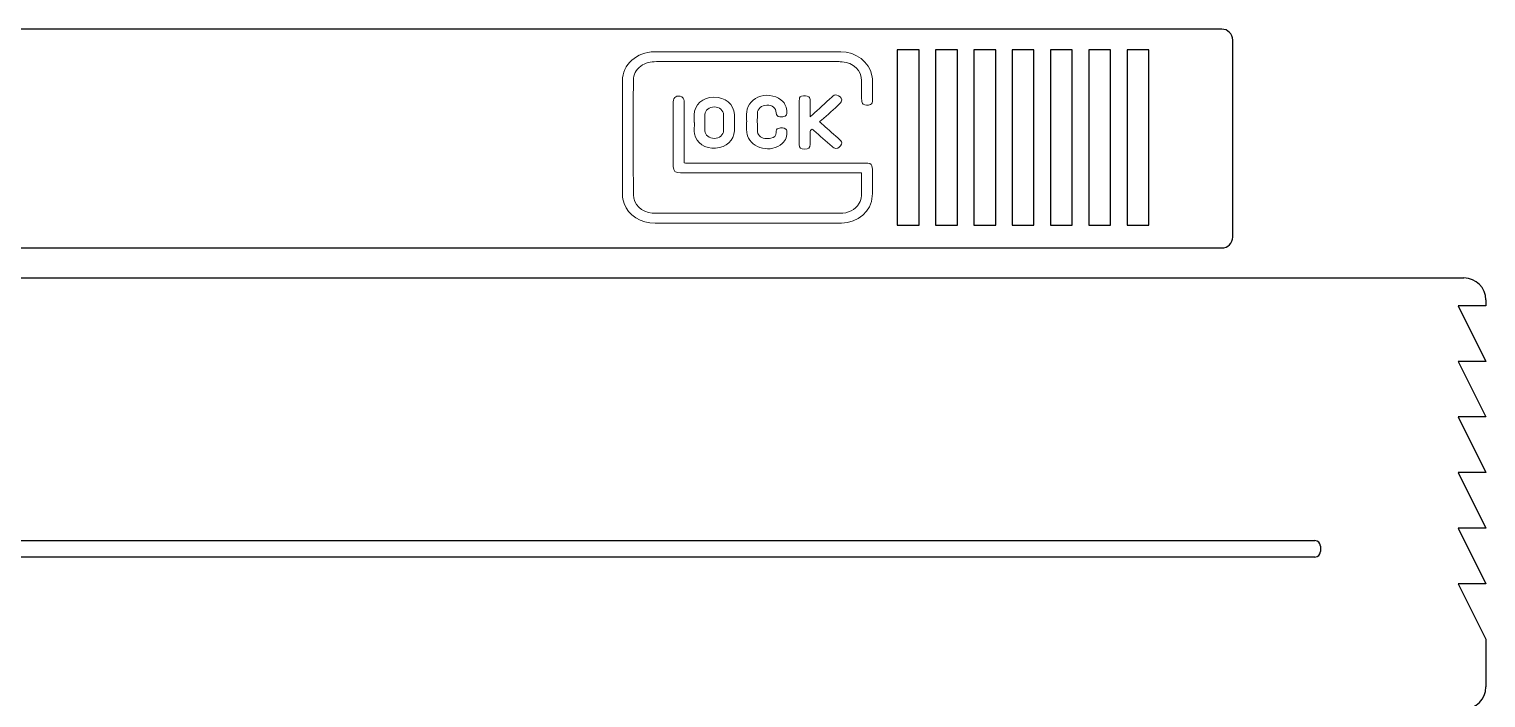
# Model space of a CAD drawing. Header units: millimetres. Extents: x -301 to 112, y -144 to 143.
# Drawn here: x -231.2 to -98.1, y -62.7 to -1.6 of the extents above; entities that cross this region are included whole.
import ezdxf

# ---------------------------------------------------------------- set-up
doc = ezdxf.new("R2010")
doc.units = ezdxf.units.MM
doc.header["$MEASUREMENT"] = 0
doc.layers.add('#Layer_1', color=7, linetype='Continuous')
doc.layers.add('Default', color=7, linetype='Continuous')

msp = doc.modelspace()

# ---------------------------------------------------------------- linework, layer by layer
at = {"layer": '#Layer_1', "lineweight": 25}
for points in [[(-299.3055, -24.3578), (-299.3055, -24.3578), (-100.1055, -24.3578), (-100.1055, -24.3578)], [(-98.1059, -26.3577), (-98.1059, -26.3577), (-98.1059, -26.8975), (-98.1059, -26.8975)], [(-98.1059, -26.8975), (-98.1059, -26.8975), (-100.6457, -26.8975), (-100.6457, -26.8975)], [(-100.6457, -26.8975), (-100.6457, -26.8975), (-98.1059, -31.9777), (-98.1059, -31.9777)], [(-98.1059, -31.9777), (-98.1059, -31.9777), (-100.6457, -31.9777), (-100.6457, -31.9777)], [(-100.6457, -31.9777), (-100.6457, -31.9777), (-98.1059, -37.0578), (-98.1059, -37.0578)], [(-98.1059, -37.0578), (-98.1059, -37.0578), (-100.6457, -37.0578), (-100.6457, -37.0578)], [(-100.6457, -37.0578), (-100.6457, -37.0578), (-98.1059, -42.1376), (-98.1059, -42.1376)], [(-98.1059, -42.1376), (-98.1059, -42.1376), (-100.6457, -42.1376), (-100.6457, -42.1376)], [(-100.6457, -42.1376), (-100.6457, -42.1376), (-98.1059, -47.2177), (-98.1059, -47.2177)], [(-98.1059, -47.2177), (-98.1059, -47.2177), (-100.6457, -47.2177), (-100.6457, -47.2177)], [(-100.6457, -47.2177), (-100.6457, -47.2177), (-98.1059, -52.2975), (-98.1059, -52.2975)], [(-98.1059, -52.2975), (-98.1059, -52.2975), (-100.6457, -52.2975), (-100.6457, -52.2975)], [(-100.6457, -52.2975), (-100.6457, -52.2975), (-98.1059, -57.3777), (-98.1059, -57.3777)], [(-98.1059, -57.3777), (-98.1059, -57.3777), (-98.1059, -61.7278), (-98.1059, -61.7278)]]:
    msp.add_open_spline(points, degree=3, dxfattribs=at)
at = {"layer": 'Default', "lineweight": 25}
for points in [[(-122.2392, -1.6161), (-122.2392, -1.6161), (-300.239, -1.6161), (-300.239, -1.6161)], [(-121.2391, -2.6162), (-121.2391, -2.0637), (-121.6869, -1.6161), (-122.2392, -1.6161)], [(-121.2391, -20.6161), (-121.2391, -20.6161), (-121.2391, -2.6162), (-121.2391, -2.6162)], [(-151.8973, -3.5201), (-151.8973, -3.5201), (-151.8973, -19.5199), (-151.8973, -19.5199)], [(-149.8975, -3.5201), (-149.8975, -3.5201), (-151.8973, -3.5201), (-151.8973, -3.5201)], [(-149.8975, -19.5199), (-149.8975, -19.5199), (-149.8975, -3.5201), (-149.8975, -3.5201)], [(-148.3974, -3.5201), (-148.3974, -3.5201), (-148.3974, -19.5199), (-148.3974, -19.5199)], [(-146.3976, -3.5201), (-146.3976, -3.5201), (-148.3974, -3.5201), (-148.3974, -3.5201)], [(-146.3976, -19.5199), (-146.3976, -19.5199), (-146.3976, -3.5201), (-146.3976, -3.5201)], [(-144.8976, -3.5201), (-144.8976, -3.5201), (-144.8976, -19.5199), (-144.8976, -19.5199)], [(-142.8974, -3.5201), (-142.8974, -3.5201), (-144.8976, -3.5201), (-144.8976, -3.5201)], [(-142.8974, -19.5199), (-142.8974, -19.5199), (-142.8974, -3.5201), (-142.8974, -3.5201)], [(-141.3973, -3.5201), (-141.3973, -3.5201), (-141.3973, -19.5199), (-141.3973, -19.5199)], [(-139.3975, -3.5201), (-139.3975, -3.5201), (-141.3973, -3.5201), (-141.3973, -3.5201)], [(-139.3975, -19.5199), (-139.3975, -19.5199), (-139.3975, -3.5201), (-139.3975, -3.5201)], [(-137.8975, -3.5201), (-137.8975, -3.5201), (-137.8975, -19.5199), (-137.8975, -19.5199)], [(-135.8976, -3.5201), (-135.8976, -3.5201), (-137.8975, -3.5201), (-137.8975, -3.5201)], [(-135.8976, -19.5199), (-135.8976, -19.5199), (-135.8976, -3.5201), (-135.8976, -3.5201)], [(-134.3976, -3.5201), (-134.3976, -3.5201), (-134.3976, -19.5199), (-134.3976, -19.5199)], [(-132.3974, -3.5201), (-132.3974, -3.5201), (-134.3976, -3.5201), (-134.3976, -3.5201)], [(-132.3974, -19.5199), (-132.3974, -19.5199), (-132.3974, -3.5201), (-132.3974, -3.5201)], [(-130.8974, -3.5201), (-130.8974, -3.5201), (-130.8974, -19.5199), (-130.8974, -19.5199)], [(-128.8975, -3.5201), (-128.8975, -3.5201), (-130.8974, -3.5201), (-130.8974, -3.5201)], [(-128.8975, -19.5199), (-128.8975, -19.5199), (-128.8975, -3.5201), (-128.8975, -3.5201)], [(-151.8973, -19.5199), (-151.8973, -19.5199), (-149.8975, -19.5199), (-149.8975, -19.5199)], [(-148.3974, -19.5199), (-148.3974, -19.5199), (-146.3976, -19.5199), (-146.3976, -19.5199)], [(-144.8976, -19.5199), (-144.8976, -19.5199), (-142.8974, -19.5199), (-142.8974, -19.5199)], [(-141.3973, -19.5199), (-141.3973, -19.5199), (-139.3975, -19.5199), (-139.3975, -19.5199)], [(-137.8975, -19.5199), (-137.8975, -19.5199), (-135.8976, -19.5199), (-135.8976, -19.5199)], [(-134.3976, -19.5199), (-134.3976, -19.5199), (-132.3974, -19.5199), (-132.3974, -19.5199)], [(-130.8974, -19.5199), (-130.8974, -19.5199), (-128.8975, -19.5199), (-128.8975, -19.5199)], [(-122.2392, -21.6158), (-121.6869, -21.6158), (-121.2391, -21.1683), (-121.2391, -20.6161)], [(-300.239, -21.6158), (-300.239, -21.6158), (-122.2392, -21.6158), (-122.2392, -21.6158)], [(-98.1059, -26.3577), (-98.1059, -25.2532), (-99.001, -24.3578), (-100.1055, -24.3578)], [(-295.7256, -48.3577), (-295.7256, -48.3577), (-113.7253, -48.3577), (-113.7253, -48.3577)], [(-113.2258, -48.8576), (-113.2258, -48.5816), (-113.4497, -48.3577), (-113.7253, -48.3577)], [(-113.2258, -48.8576), (-113.2258, -48.8576), (-113.2258, -49.3578), (-113.2258, -49.3578)], [(-113.7253, -49.8577), (-113.7253, -49.8577), (-295.7256, -49.8577), (-295.7256, -49.8577)], [(-113.7253, -49.8577), (-113.4497, -49.8577), (-113.2258, -49.6338), (-113.2258, -49.3578)], [(-100.1055, -63.7277), (-99.001, -63.7277), (-98.1059, -62.8323), (-98.1059, -61.7278)]]:
    msp.add_open_spline(points, degree=3, dxfattribs=at)
at = {"layer": 'Default', "lineweight": 18}
for points, knots in [([(-155.1626, -14.7629), (-155.1553, -14.8077), (-155.1495, -14.8297), (-155.1495, -14.8511), (-155.1495, -14.8511), (-155.1491, -15.5139), (-155.1309, -16.1774), (-155.1595, -16.8396), (-155.1595, -16.8396), (-155.1695, -17.0738), (-155.2508, -17.326), (-155.3744, -17.5324), (-155.3744, -17.5324), (-155.7544, -18.1659), (-156.3739, -18.4491), (-157.1566, -18.4491), (-157.1566, -18.4491), (-162.7707, -18.4491), (-168.3848, -18.4491), (-173.9986, -18.4491), (-173.9986, -18.4491), (-174.0917, -18.4491), (-174.1847, -18.4464), (-174.2773, -18.4388), (-174.2773, -18.4388), (-175.2458, -18.3602), (-176.0064, -17.6264), (-176.0071, -16.7555), (-176.0071, -16.7555), (-176.0095, -13.265), (-176.0085, -9.7751), (-176.0078, -6.2845), (-176.0078, -6.2845), (-176.0078, -5.7574), (-175.7687, -5.3312), (-175.327, -4.9995), (-175.327, -4.9995), (-174.915, -4.6904), (-174.4337, -4.5854), (-173.906, -4.5861), (-173.906, -4.5861), (-168.36, -4.5895), (-162.8145, -4.5881), (-157.2686, -4.5888), (-157.2686, -4.5888), (-157.1569, -4.5888), (-157.045, -4.5898), (-156.934, -4.5968), (-156.934, -4.5968), (-155.9167, -4.6591), (-155.1491, -5.4081), (-155.1481, -6.3382), (-155.1481, -6.3382), (-155.1478, -6.9446), (-155.1539, -7.5509), (-155.1426, -8.1566), (-155.1426, -8.1566), (-155.1405, -8.2654), (-155.1009, -8.4146), (-155.0179, -8.4728), (-155.0179, -8.4728), (-154.8181, -8.612), (-154.5714, -8.5934), (-154.3444, -8.5114), (-154.3444, -8.5114), (-154.1508, -8.4418), (-154.1601, -8.2723), (-154.1594, -8.1193), (-154.1594, -8.1193), (-154.157, -7.564), (-154.1549, -7.0087), (-154.1601, -6.4533), (-154.1601, -6.4533), (-154.1621, -6.2555), (-154.1628, -6.0544), (-154.2007, -5.8608), (-154.2007, -5.8608), (-154.445, -4.6122), (-155.6594, -3.6897), (-157.0594, -3.6869), (-157.0594, -3.6869), (-158.8523, -3.6834), (-160.6448, -3.6862), (-162.4379, -3.6862), (-162.4379, -3.6862), (-166.3209, -3.6862), (-170.2045, -3.6845), (-174.0878, -3.6869), (-174.0878, -3.6869), (-175.7081, -3.6876), (-176.9979, -4.8675), (-176.9983, -6.3406), (-176.9983, -6.3406), (-176.9983, -9.8026), (-177.001, -13.2643), (-176.9921, -16.7259), (-176.9921, -16.7259), (-176.9914, -16.9994), (-176.9445, -17.283), (-176.8539, -17.5431), (-176.8539, -17.5431), (-176.4746, -18.6314), (-175.3291, -19.3545), (-174.021, -19.3545), (-174.021, -19.3545), (-168.3945, -19.3552), (-162.7679, -19.3552), (-157.1414, -19.3549), (-157.1414, -19.3549), (-157.0856, -19.3549), (-157.0298, -19.3545), (-156.974, -19.3531), (-156.974, -19.3531), (-155.4737, -19.3101), (-154.2517, -18.2521), (-154.1707, -16.8854), (-154.1707, -16.8854), (-154.1315, -16.2188), (-154.1652, -15.5491), (-154.1666, -14.8804), (-154.1666, -14.8804), (-154.1666, -14.6764), (-154.1635, -14.4721), (-154.1728, -14.2685), (-154.1728, -14.2685), (-154.1835, -14.028), (-154.3237, -13.893), (-154.5835, -13.8637), (-154.5835, -13.8637), (-154.663, -13.8547), (-154.7443, -13.8568), (-154.8249, -13.8568), (-154.8249, -13.8568), (-160.2527, -13.8565), (-165.6808, -13.8565), (-171.1089, -13.8561), (-171.1089, -13.8561), (-171.1922, -13.8561), (-171.276, -13.8496), (-171.3711, -13.8458), (-171.3711, -13.8458), (-171.3711, -13.759), (-171.3711, -13.6914), (-171.3711, -13.6243), (-171.3711, -13.6243), (-171.3711, -11.8511), (-171.3711, -10.0775), (-171.3714, -8.304), (-171.3714, -8.304), (-171.3714, -8.2192), (-171.3514, -8.1256), (-171.3835, -8.0515), (-171.3835, -8.0515), (-171.4234, -7.9599), (-171.4889, -7.8458), (-171.5774, -7.8086), (-171.5774, -7.8086), (-172.0208, -7.6212), (-172.3557, -7.8217), (-172.3557, -8.2578), (-172.3557, -8.2578), (-172.3557, -10.2295), (-172.3557, -12.2011), (-172.3557, -14.1731), (-172.3557, -14.1731), (-172.3557, -14.601), (-172.1755, -14.7629), (-171.7014, -14.7629), (-171.7014, -14.7629), (-166.274, -14.7629), (-160.8456, -14.7629), (-155.4179, -14.7629), (-155.4179, -14.7629), (-155.3379, -14.7629), (-155.2577, -14.7629), (-155.1626, -14.7629)], [0, 0, 0, 0, 0.02222222, 0.02222222, 0.02222222, 0.02222222, 0.04444444, 0.04444444, 0.04444444, 0.04444444, 0.06666667, 0.06666667, 0.06666667, 0.06666667, 0.08888889, 0.08888889, 0.08888889, 0.08888889, 0.11111111, 0.11111111, 0.11111111, 0.11111111, 0.13333333, 0.13333333, 0.13333333, 0.13333333, 0.15555556, 0.15555556, 0.15555556, 0.15555556, 0.17777778, 0.17777778, 0.17777778, 0.17777778, 0.2, 0.2, 0.2, 0.2, 0.22222222, 0.22222222, 0.22222222, 0.22222222, 0.24444444, 0.24444444, 0.24444444, 0.24444444, 0.26666667, 0.26666667, 0.26666667, 0.26666667, 0.28888889, 0.28888889, 0.28888889, 0.28888889, 0.31111111, 0.31111111, 0.31111111, 0.31111111, 0.33333333, 0.33333333, 0.33333333, 0.33333333, 0.35555556, 0.35555556, 0.35555556, 0.35555556, 0.37777778, 0.37777778, 0.37777778, 0.37777778, 0.4, 0.4, 0.4, 0.4, 0.42222222, 0.42222222, 0.42222222, 0.42222222, 0.44444444, 0.44444444, 0.44444444, 0.44444444, 0.46666667, 0.46666667, 0.46666667, 0.46666667, 0.48888889, 0.48888889, 0.48888889, 0.48888889, 0.51111111, 0.51111111, 0.51111111, 0.51111111, 0.53333333, 0.53333333, 0.53333333, 0.53333333, 0.55555556, 0.55555556, 0.55555556, 0.55555556, 0.57777778, 0.57777778, 0.57777778, 0.57777778, 0.6, 0.6, 0.6, 0.6, 0.62222222, 0.62222222, 0.62222222, 0.62222222, 0.64444444, 0.64444444, 0.64444444, 0.64444444, 0.66666667, 0.66666667, 0.66666667, 0.66666667, 0.68888889, 0.68888889, 0.68888889, 0.68888889, 0.71111111, 0.71111111, 0.71111111, 0.71111111, 0.73333333, 0.73333333, 0.73333333, 0.73333333, 0.75555556, 0.75555556, 0.75555556, 0.75555556, 0.77777778, 0.77777778, 0.77777778, 0.77777778, 0.8, 0.8, 0.8, 0.8, 0.82222222, 0.82222222, 0.82222222, 0.82222222, 0.84444444, 0.84444444, 0.84444444, 0.84444444, 0.86666667, 0.86666667, 0.86666667, 0.86666667, 0.88888889, 0.88888889, 0.88888889, 0.88888889, 0.91111111, 0.91111111, 0.91111111, 0.91111111, 0.93333333, 0.93333333, 0.93333333, 0.93333333, 0.95555556, 0.95555556, 0.95555556, 0.95555556, 1, 1, 1, 1]), ([(-155.1626, -14.7629), (-155.2577, -14.7629), (-155.3379, -14.7629), (-155.4179, -14.7629), (-155.4179, -14.7629), (-160.8456, -14.7629), (-166.274, -14.7629), (-171.7014, -14.7629), (-171.7014, -14.7629), (-172.1755, -14.7629), (-172.3557, -14.601), (-172.3557, -14.1731), (-172.3557, -14.1731), (-172.3557, -12.2011), (-172.3557, -10.2295), (-172.3557, -8.2578), (-172.3557, -8.2578), (-172.3557, -7.8217), (-172.0208, -7.6212), (-171.5774, -7.8086), (-171.5774, -7.8086), (-171.4889, -7.8458), (-171.4234, -7.9599), (-171.3835, -8.0515), (-171.3835, -8.0515), (-171.3514, -8.1256), (-171.3714, -8.2192), (-171.3714, -8.304), (-171.3714, -8.304), (-171.3711, -10.0775), (-171.3711, -11.8511), (-171.3711, -13.6243), (-171.3711, -13.6243), (-171.3711, -13.6914), (-171.3711, -13.759), (-171.3711, -13.8458), (-171.3711, -13.8458), (-171.276, -13.8496), (-171.1922, -13.8561), (-171.1089, -13.8561), (-171.1089, -13.8561), (-165.6808, -13.8565), (-160.2527, -13.8565), (-154.8249, -13.8568), (-154.8249, -13.8568), (-154.7443, -13.8568), (-154.663, -13.8547), (-154.5835, -13.8637), (-154.5835, -13.8637), (-154.3237, -13.893), (-154.1835, -14.028), (-154.1728, -14.2685), (-154.1728, -14.2685), (-154.1635, -14.4721), (-154.1666, -14.6764), (-154.1666, -14.8804), (-154.1666, -14.8804), (-154.1652, -15.5491), (-154.1315, -16.2188), (-154.1707, -16.8854), (-154.1707, -16.8854), (-154.2517, -18.2521), (-155.4737, -19.3101), (-156.974, -19.3531), (-156.974, -19.3531), (-157.0298, -19.3545), (-157.0856, -19.3549), (-157.1414, -19.3549), (-157.1414, -19.3549), (-162.7679, -19.3552), (-168.3945, -19.3552), (-174.021, -19.3545), (-174.021, -19.3545), (-175.3291, -19.3545), (-176.4746, -18.6314), (-176.8539, -17.5431), (-176.8539, -17.5431), (-176.9445, -17.283), (-176.9914, -16.9994), (-176.9921, -16.7259), (-176.9921, -16.7259), (-177.001, -13.2643), (-176.9983, -9.8026), (-176.9983, -6.3406), (-176.9983, -6.3406), (-176.9979, -4.8675), (-175.7081, -3.6876), (-174.0878, -3.6869), (-174.0878, -3.6869), (-170.2045, -3.6845), (-166.3209, -3.6862), (-162.4379, -3.6862), (-162.4379, -3.6862), (-160.6448, -3.6862), (-158.8523, -3.6834), (-157.0594, -3.6869), (-157.0594, -3.6869), (-155.6594, -3.6897), (-154.445, -4.6122), (-154.2007, -5.8608), (-154.2007, -5.8608), (-154.1628, -6.0544), (-154.1621, -6.2555), (-154.1601, -6.4533), (-154.1601, -6.4533), (-154.1549, -7.0087), (-154.157, -7.564), (-154.1594, -8.1193), (-154.1594, -8.1193), (-154.1601, -8.2723), (-154.1508, -8.4418), (-154.3444, -8.5114), (-154.3444, -8.5114), (-154.5714, -8.5934), (-154.8181, -8.612), (-155.0179, -8.4728), (-155.0179, -8.4728), (-155.1009, -8.4146), (-155.1405, -8.2654), (-155.1426, -8.1566), (-155.1426, -8.1566), (-155.1539, -7.5509), (-155.1478, -6.9446), (-155.1481, -6.3382), (-155.1481, -6.3382), (-155.1491, -5.4081), (-155.9167, -4.6591), (-156.934, -4.5968), (-156.934, -4.5968), (-157.045, -4.5898), (-157.1569, -4.5888), (-157.2686, -4.5888), (-157.2686, -4.5888), (-162.8145, -4.5881), (-168.36, -4.5895), (-173.906, -4.5861), (-173.906, -4.5861), (-174.4337, -4.5854), (-174.915, -4.6904), (-175.327, -4.9995), (-175.327, -4.9995), (-175.7687, -5.3312), (-176.0078, -5.7574), (-176.0078, -6.2845), (-176.0078, -6.2845), (-176.0085, -9.7751), (-176.0095, -13.265), (-176.0071, -16.7555), (-176.0071, -16.7555), (-176.0064, -17.6264), (-175.2458, -18.3602), (-174.2773, -18.4388), (-174.2773, -18.4388), (-174.1847, -18.4464), (-174.0917, -18.4491), (-173.9986, -18.4491), (-173.9986, -18.4491), (-168.3848, -18.4491), (-162.7707, -18.4491), (-157.1566, -18.4491), (-157.1566, -18.4491), (-156.3739, -18.4491), (-155.7544, -18.1659), (-155.3744, -17.5324), (-155.3744, -17.5324), (-155.2508, -17.326), (-155.1695, -17.0738), (-155.1595, -16.8396), (-155.1595, -16.8396), (-155.1309, -16.1774), (-155.1491, -15.5139), (-155.1495, -14.8511), (-155.1495, -14.8511), (-155.1495, -14.8297), (-155.1553, -14.8077), (-155.1626, -14.7629)], [0, 0, 0, 0, 0.02222222, 0.02222222, 0.02222222, 0.02222222, 0.04444444, 0.04444444, 0.04444444, 0.04444444, 0.06666667, 0.06666667, 0.06666667, 0.06666667, 0.08888889, 0.08888889, 0.08888889, 0.08888889, 0.11111111, 0.11111111, 0.11111111, 0.11111111, 0.13333333, 0.13333333, 0.13333333, 0.13333333, 0.15555556, 0.15555556, 0.15555556, 0.15555556, 0.17777778, 0.17777778, 0.17777778, 0.17777778, 0.2, 0.2, 0.2, 0.2, 0.22222222, 0.22222222, 0.22222222, 0.22222222, 0.24444444, 0.24444444, 0.24444444, 0.24444444, 0.26666667, 0.26666667, 0.26666667, 0.26666667, 0.28888889, 0.28888889, 0.28888889, 0.28888889, 0.31111111, 0.31111111, 0.31111111, 0.31111111, 0.33333333, 0.33333333, 0.33333333, 0.33333333, 0.35555556, 0.35555556, 0.35555556, 0.35555556, 0.37777778, 0.37777778, 0.37777778, 0.37777778, 0.4, 0.4, 0.4, 0.4, 0.42222222, 0.42222222, 0.42222222, 0.42222222, 0.44444444, 0.44444444, 0.44444444, 0.44444444, 0.46666667, 0.46666667, 0.46666667, 0.46666667, 0.48888889, 0.48888889, 0.48888889, 0.48888889, 0.51111111, 0.51111111, 0.51111111, 0.51111111, 0.53333333, 0.53333333, 0.53333333, 0.53333333, 0.55555556, 0.55555556, 0.55555556, 0.55555556, 0.57777778, 0.57777778, 0.57777778, 0.57777778, 0.6, 0.6, 0.6, 0.6, 0.62222222, 0.62222222, 0.62222222, 0.62222222, 0.64444444, 0.64444444, 0.64444444, 0.64444444, 0.66666667, 0.66666667, 0.66666667, 0.66666667, 0.68888889, 0.68888889, 0.68888889, 0.68888889, 0.71111111, 0.71111111, 0.71111111, 0.71111111, 0.73333333, 0.73333333, 0.73333333, 0.73333333, 0.75555556, 0.75555556, 0.75555556, 0.75555556, 0.77777778, 0.77777778, 0.77777778, 0.77777778, 0.8, 0.8, 0.8, 0.8, 0.82222222, 0.82222222, 0.82222222, 0.82222222, 0.84444444, 0.84444444, 0.84444444, 0.84444444, 0.86666667, 0.86666667, 0.86666667, 0.86666667, 0.88888889, 0.88888889, 0.88888889, 0.88888889, 0.91111111, 0.91111111, 0.91111111, 0.91111111, 0.93333333, 0.93333333, 0.93333333, 0.93333333, 0.95555556, 0.95555556, 0.95555556, 0.95555556, 1, 1, 1, 1]), ([(-170.4564, -10.1609), (-170.4461, -10.1609), (-170.4357, -10.1609), (-170.4254, -10.1609), (-170.4254, -10.1609), (-170.4254, -10.5058), (-170.4781, -10.8589), (-170.4147, -11.1938), (-170.4147, -11.1938), (-170.2611, -12.0068), (-169.3981, -12.5742), (-168.4975, -12.5025), (-168.4975, -12.5025), (-167.507, -12.4237), (-166.8025, -11.7815), (-166.7749, -10.9126), (-166.7749, -10.9126), (-166.7591, -10.4148), (-166.7595, -9.916), (-166.7743, -9.4182), (-166.7743, -9.4182), (-166.8022, -8.4983), (-167.6087, -7.8162), (-168.6415, -7.8231), (-168.6415, -7.8231), (-169.6564, -7.8303), (-170.4392, -8.53), (-170.456, -9.4478), (-170.456, -9.4478), (-170.4602, -9.6855), (-170.4564, -9.9232), (-170.4564, -10.1609)], [0, 0, 0, 0, 0.11111111, 0.11111111, 0.11111111, 0.11111111, 0.22222222, 0.22222222, 0.22222222, 0.22222222, 0.33333333, 0.33333333, 0.33333333, 0.33333333, 0.44444444, 0.44444444, 0.44444444, 0.44444444, 0.55555556, 0.55555556, 0.55555556, 0.55555556, 0.66666667, 0.66666667, 0.66666667, 0.66666667, 0.77777778, 0.77777778, 0.77777778, 0.77777778, 1, 1, 1, 1]), ([(-170.4564, -10.1609), (-170.4564, -9.9232), (-170.4602, -9.6855), (-170.456, -9.4478), (-170.456, -9.4478), (-170.4392, -8.53), (-169.6564, -7.8303), (-168.6415, -7.8231), (-168.6415, -7.8231), (-167.6087, -7.8162), (-166.8022, -8.4983), (-166.7743, -9.4182), (-166.7743, -9.4182), (-166.7595, -9.916), (-166.7591, -10.4148), (-166.7749, -10.9126), (-166.7749, -10.9126), (-166.8025, -11.7815), (-167.507, -12.4237), (-168.4975, -12.5025), (-168.4975, -12.5025), (-169.3981, -12.5742), (-170.2611, -12.0068), (-170.4147, -11.1938), (-170.4147, -11.1938), (-170.4781, -10.8589), (-170.4254, -10.5058), (-170.4254, -10.1609), (-170.4254, -10.1609), (-170.4357, -10.1609), (-170.4461, -10.1609), (-170.4564, -10.1609)], [0, 0, 0, 0, 0.11111111, 0.11111111, 0.11111111, 0.11111111, 0.22222222, 0.22222222, 0.22222222, 0.22222222, 0.33333333, 0.33333333, 0.33333333, 0.33333333, 0.44444444, 0.44444444, 0.44444444, 0.44444444, 0.55555556, 0.55555556, 0.55555556, 0.55555556, 0.66666667, 0.66666667, 0.66666667, 0.66666667, 0.77777778, 0.77777778, 0.77777778, 0.77777778, 1, 1, 1, 1]), ([(-165.6512, -10.0893), (-165.6549, -10.0893), (-165.6591, -10.0893), (-165.6629, -10.0893), (-165.6629, -10.0893), (-165.6629, -10.3387), (-165.6732, -10.5881), (-165.6594, -10.8368), (-165.6594, -10.8368), (-165.6498, -11.0105), (-165.6312, -11.1896), (-165.5757, -11.355), (-165.5757, -11.355), (-165.1733, -12.5522), (-163.3936, -12.9577), (-162.4107, -12.0802), (-162.4107, -12.0802), (-162.05, -11.7584), (-161.9408, -11.3584), (-161.9949, -10.9133), (-161.9949, -10.9133), (-162.0014, -10.861), (-162.028, -10.7969), (-162.0693, -10.7631), (-162.0693, -10.7631), (-162.2698, -10.6026), (-162.5072, -10.6295), (-162.7383, -10.6839), (-162.7383, -10.6839), (-162.9395, -10.7314), (-162.964, -10.8858), (-162.9671, -11.0477), (-162.9671, -11.0477), (-162.9733, -11.3667), (-163.0973, -11.5228), (-163.438, -11.5858), (-163.438, -11.5858), (-163.622, -11.6203), (-163.8225, -11.6316), (-164.0068, -11.6044), (-164.0068, -11.6044), (-164.3903, -11.5476), (-164.6662, -11.2403), (-164.6714, -10.8858), (-164.6714, -10.8858), (-164.6789, -10.3587), (-164.681, -9.8315), (-164.6707, -9.3052), (-164.6707, -9.3052), (-164.6621, -8.8883), (-164.2834, -8.572), (-163.8156, -8.5693), (-163.8156, -8.5693), (-163.2586, -8.5658), (-162.9912, -8.787), (-162.965, -9.2742), (-162.965, -9.2742), (-162.9533, -9.4953), (-162.8606, -9.5966), (-162.6188, -9.6197), (-162.6188, -9.6197), (-162.4979, -9.6311), (-162.3714, -9.6214), (-162.2502, -9.6042), (-162.2502, -9.6042), (-162.0903, -9.5808), (-162.0028, -9.4857), (-161.989, -9.3361), (-161.989, -9.3361), (-161.9505, -8.93), (-162.0476, -8.5589), (-162.3377, -8.2413), (-162.3377, -8.2413), (-162.7869, -7.7483), (-163.6406, -7.5364), (-164.3606, -7.7359), (-164.3606, -7.7359), (-165.0679, -7.9319), (-165.5912, -8.5031), (-165.647, -9.1725), (-165.647, -9.1725), (-165.6725, -9.4767), (-165.6512, -9.7837), (-165.6512, -10.0893)], [0, 0, 0, 0, 0.04545455, 0.04545455, 0.04545455, 0.04545455, 0.09090909, 0.09090909, 0.09090909, 0.09090909, 0.13636364, 0.13636364, 0.13636364, 0.13636364, 0.18181818, 0.18181818, 0.18181818, 0.18181818, 0.22727273, 0.22727273, 0.22727273, 0.22727273, 0.27272727, 0.27272727, 0.27272727, 0.27272727, 0.31818182, 0.31818182, 0.31818182, 0.31818182, 0.36363636, 0.36363636, 0.36363636, 0.36363636, 0.40909091, 0.40909091, 0.40909091, 0.40909091, 0.45454545, 0.45454545, 0.45454545, 0.45454545, 0.5, 0.5, 0.5, 0.5, 0.54545455, 0.54545455, 0.54545455, 0.54545455, 0.59090909, 0.59090909, 0.59090909, 0.59090909, 0.63636364, 0.63636364, 0.63636364, 0.63636364, 0.68181818, 0.68181818, 0.68181818, 0.68181818, 0.72727273, 0.72727273, 0.72727273, 0.72727273, 0.77272727, 0.77272727, 0.77272727, 0.77272727, 0.81818182, 0.81818182, 0.81818182, 0.81818182, 0.86363636, 0.86363636, 0.86363636, 0.86363636, 0.90909091, 0.90909091, 0.90909091, 0.90909091, 1, 1, 1, 1]), ([(-165.6512, -10.0893), (-165.6512, -9.7837), (-165.6725, -9.4767), (-165.647, -9.1725), (-165.647, -9.1725), (-165.5912, -8.5031), (-165.0679, -7.9319), (-164.3606, -7.7359), (-164.3606, -7.7359), (-163.6406, -7.5364), (-162.7869, -7.7483), (-162.3377, -8.2413), (-162.3377, -8.2413), (-162.0476, -8.5589), (-161.9505, -8.93), (-161.989, -9.3361), (-161.989, -9.3361), (-162.0028, -9.4857), (-162.0903, -9.5808), (-162.2502, -9.6042), (-162.2502, -9.6042), (-162.3714, -9.6214), (-162.4979, -9.6311), (-162.6188, -9.6197), (-162.6188, -9.6197), (-162.8606, -9.5966), (-162.9533, -9.4953), (-162.965, -9.2742), (-162.965, -9.2742), (-162.9912, -8.787), (-163.2586, -8.5658), (-163.8156, -8.5693), (-163.8156, -8.5693), (-164.2834, -8.572), (-164.6621, -8.8883), (-164.6707, -9.3052), (-164.6707, -9.3052), (-164.681, -9.8315), (-164.6789, -10.3587), (-164.6714, -10.8858), (-164.6714, -10.8858), (-164.6662, -11.2403), (-164.3903, -11.5476), (-164.0068, -11.6044), (-164.0068, -11.6044), (-163.8225, -11.6316), (-163.622, -11.6203), (-163.438, -11.5858), (-163.438, -11.5858), (-163.0973, -11.5228), (-162.9733, -11.3667), (-162.9671, -11.0477), (-162.9671, -11.0477), (-162.964, -10.8858), (-162.9395, -10.7314), (-162.7383, -10.6839), (-162.7383, -10.6839), (-162.5072, -10.6295), (-162.2698, -10.6026), (-162.0693, -10.7631), (-162.0693, -10.7631), (-162.028, -10.7969), (-162.0014, -10.861), (-161.9949, -10.9133), (-161.9949, -10.9133), (-161.9408, -11.3584), (-162.05, -11.7584), (-162.4107, -12.0802), (-162.4107, -12.0802), (-163.3936, -12.9577), (-165.1733, -12.5522), (-165.5757, -11.355), (-165.5757, -11.355), (-165.6312, -11.1896), (-165.6498, -11.0105), (-165.6594, -10.8368), (-165.6594, -10.8368), (-165.6732, -10.5881), (-165.6629, -10.3387), (-165.6629, -10.0893), (-165.6629, -10.0893), (-165.6591, -10.0893), (-165.6549, -10.0893), (-165.6512, -10.0893)], [0, 0, 0, 0, 0.04545455, 0.04545455, 0.04545455, 0.04545455, 0.09090909, 0.09090909, 0.09090909, 0.09090909, 0.13636364, 0.13636364, 0.13636364, 0.13636364, 0.18181818, 0.18181818, 0.18181818, 0.18181818, 0.22727273, 0.22727273, 0.22727273, 0.22727273, 0.27272727, 0.27272727, 0.27272727, 0.27272727, 0.31818182, 0.31818182, 0.31818182, 0.31818182, 0.36363636, 0.36363636, 0.36363636, 0.36363636, 0.40909091, 0.40909091, 0.40909091, 0.40909091, 0.45454545, 0.45454545, 0.45454545, 0.45454545, 0.5, 0.5, 0.5, 0.5, 0.54545455, 0.54545455, 0.54545455, 0.54545455, 0.59090909, 0.59090909, 0.59090909, 0.59090909, 0.63636364, 0.63636364, 0.63636364, 0.63636364, 0.68181818, 0.68181818, 0.68181818, 0.68181818, 0.72727273, 0.72727273, 0.72727273, 0.72727273, 0.77272727, 0.77272727, 0.77272727, 0.77272727, 0.81818182, 0.81818182, 0.81818182, 0.81818182, 0.86363636, 0.86363636, 0.86363636, 0.86363636, 0.90909091, 0.90909091, 0.90909091, 0.90909091, 1, 1, 1, 1]), ([(-159.6612, -10.7507), (-159.6085, -10.7962), (-159.563, -10.8341), (-159.5189, -10.8734), (-159.5189, -10.8734), (-158.9629, -11.3667), (-158.4103, -11.8635), (-157.8484, -12.3513), (-157.8484, -12.3513), (-157.7557, -12.4319), (-157.6203, -12.5222), (-157.5056, -12.5208), (-157.5056, -12.5208), (-157.2431, -12.5177), (-157.0939, -12.3293), (-156.9864, -12.1343), (-156.9864, -12.1343), (-156.8955, -11.9696), (-157.0078, -11.8445), (-157.1345, -11.7326), (-157.1345, -11.7326), (-157.6468, -11.2789), (-158.157, -10.8241), (-158.6686, -10.3697), (-158.6686, -10.3697), (-158.7651, -10.2842), (-158.8637, -10.1995), (-159.0032, -10.0779), (-159.0032, -10.0779), (-158.9226, -10.0266), (-158.8543, -9.9945), (-158.8023, -9.9473), (-158.8023, -9.9473), (-158.2418, -9.4416), (-157.6796, -8.9379), (-157.1301, -8.4225), (-157.1301, -8.4225), (-157.0412, -8.3388), (-156.9519, -8.1931), (-156.9685, -8.0897), (-156.9685, -8.0897), (-157.0036, -7.8717), (-157.1914, -7.7273), (-157.4122, -7.646), (-157.4122, -7.646), (-157.612, -7.5723), (-157.7357, -7.7094), (-157.8587, -7.821), (-157.8587, -7.821), (-158.4668, -8.3712), (-159.0727, -8.9228), (-159.6801, -9.474), (-159.6801, -9.474), (-159.7249, -9.515), (-159.7714, -9.5546), (-159.8503, -9.6235), (-159.8503, -9.6235), (-159.8503, -9.516), (-159.8503, -9.4547), (-159.8503, -9.3934), (-159.8503, -9.3934), (-159.8503, -8.9744), (-159.8431, -8.5548), (-159.8551, -8.1359), (-159.8551, -8.1359), (-159.8589, -8.0243), (-159.8848, -7.8754), (-159.965, -7.8114), (-159.965, -7.8114), (-160.158, -7.6577), (-160.4057, -7.6811), (-160.6354, -7.7517), (-160.6354, -7.7517), (-160.8315, -7.812), (-160.8415, -7.974), (-160.8415, -8.1318), (-160.8415, -8.1318), (-160.8415, -9.4746), (-160.8422, -10.8169), (-160.8408, -12.1597), (-160.8408, -12.1597), (-160.8401, -12.4774), (-160.7099, -12.5846), (-160.3426, -12.5835), (-160.3426, -12.5835), (-159.9785, -12.5825), (-159.8534, -12.4753), (-159.851, -12.1529), (-159.851, -12.1529), (-159.8483, -11.796), (-159.8434, -11.4387), (-159.8538, -11.0821), (-159.8538, -11.0821), (-159.8582, -10.9361), (-159.8124, -10.8307), (-159.6612, -10.7507)], [0, 0, 0, 0, 0.04, 0.04, 0.04, 0.04, 0.08, 0.08, 0.08, 0.08, 0.12, 0.12, 0.12, 0.12, 0.16, 0.16, 0.16, 0.16, 0.2, 0.2, 0.2, 0.2, 0.24, 0.24, 0.24, 0.24, 0.28, 0.28, 0.28, 0.28, 0.32, 0.32, 0.32, 0.32, 0.36, 0.36, 0.36, 0.36, 0.4, 0.4, 0.4, 0.4, 0.44, 0.44, 0.44, 0.44, 0.48, 0.48, 0.48, 0.48, 0.52, 0.52, 0.52, 0.52, 0.56, 0.56, 0.56, 0.56, 0.6, 0.6, 0.6, 0.6, 0.64, 0.64, 0.64, 0.64, 0.68, 0.68, 0.68, 0.68, 0.72, 0.72, 0.72, 0.72, 0.76, 0.76, 0.76, 0.76, 0.8, 0.8, 0.8, 0.8, 0.84, 0.84, 0.84, 0.84, 0.88, 0.88, 0.88, 0.88, 0.92, 0.92, 0.92, 0.92, 1, 1, 1, 1]), ([(-159.6612, -10.7507), (-159.8124, -10.8307), (-159.8582, -10.9361), (-159.8538, -11.0821), (-159.8538, -11.0821), (-159.8434, -11.4387), (-159.8483, -11.796), (-159.851, -12.1529), (-159.851, -12.1529), (-159.8534, -12.4753), (-159.9785, -12.5825), (-160.3426, -12.5835), (-160.3426, -12.5835), (-160.7099, -12.5846), (-160.8401, -12.4774), (-160.8408, -12.1597), (-160.8408, -12.1597), (-160.8422, -10.8169), (-160.8415, -9.4746), (-160.8415, -8.1318), (-160.8415, -8.1318), (-160.8415, -7.974), (-160.8315, -7.812), (-160.6354, -7.7517), (-160.6354, -7.7517), (-160.4057, -7.6811), (-160.158, -7.6577), (-159.965, -7.8114), (-159.965, -7.8114), (-159.8848, -7.8754), (-159.8589, -8.0243), (-159.8551, -8.1359), (-159.8551, -8.1359), (-159.8431, -8.5548), (-159.8503, -8.9744), (-159.8503, -9.3934), (-159.8503, -9.3934), (-159.8503, -9.4547), (-159.8503, -9.516), (-159.8503, -9.6235), (-159.8503, -9.6235), (-159.7714, -9.5546), (-159.7249, -9.515), (-159.6801, -9.474), (-159.6801, -9.474), (-159.0727, -8.9228), (-158.4668, -8.3712), (-157.8587, -7.821), (-157.8587, -7.821), (-157.7357, -7.7094), (-157.612, -7.5723), (-157.4122, -7.646), (-157.4122, -7.646), (-157.1914, -7.7273), (-157.0036, -7.8717), (-156.9685, -8.0897), (-156.9685, -8.0897), (-156.9519, -8.1931), (-157.0412, -8.3388), (-157.1301, -8.4225), (-157.1301, -8.4225), (-157.6796, -8.9379), (-158.2418, -9.4416), (-158.8023, -9.9473), (-158.8023, -9.9473), (-158.8543, -9.9945), (-158.9226, -10.0266), (-159.0032, -10.0779), (-159.0032, -10.0779), (-158.8637, -10.1995), (-158.7651, -10.2842), (-158.6686, -10.3697), (-158.6686, -10.3697), (-158.157, -10.8241), (-157.6468, -11.2789), (-157.1345, -11.7326), (-157.1345, -11.7326), (-157.0078, -11.8445), (-156.8955, -11.9696), (-156.9864, -12.1343), (-156.9864, -12.1343), (-157.0939, -12.3293), (-157.2431, -12.5177), (-157.5056, -12.5208), (-157.5056, -12.5208), (-157.6203, -12.5222), (-157.7557, -12.4319), (-157.8484, -12.3513), (-157.8484, -12.3513), (-158.4103, -11.8635), (-158.9629, -11.3667), (-159.5189, -10.8734), (-159.5189, -10.8734), (-159.563, -10.8341), (-159.6085, -10.7962), (-159.6612, -10.7507)], [0, 0, 0, 0, 0.04, 0.04, 0.04, 0.04, 0.08, 0.08, 0.08, 0.08, 0.12, 0.12, 0.12, 0.12, 0.16, 0.16, 0.16, 0.16, 0.2, 0.2, 0.2, 0.2, 0.24, 0.24, 0.24, 0.24, 0.28, 0.28, 0.28, 0.28, 0.32, 0.32, 0.32, 0.32, 0.36, 0.36, 0.36, 0.36, 0.4, 0.4, 0.4, 0.4, 0.44, 0.44, 0.44, 0.44, 0.48, 0.48, 0.48, 0.48, 0.52, 0.52, 0.52, 0.52, 0.56, 0.56, 0.56, 0.56, 0.6, 0.6, 0.6, 0.6, 0.64, 0.64, 0.64, 0.64, 0.68, 0.68, 0.68, 0.68, 0.72, 0.72, 0.72, 0.72, 0.76, 0.76, 0.76, 0.76, 0.8, 0.8, 0.8, 0.8, 0.84, 0.84, 0.84, 0.84, 0.88, 0.88, 0.88, 0.88, 0.92, 0.92, 0.92, 0.92, 1, 1, 1, 1]), ([(-167.7634, -10.1637), (-167.7634, -9.926), (-167.7599, -9.6875), (-167.7641, -9.4498), (-167.7641, -9.4498), (-167.772, -9.0426), (-168.1337, -8.7298), (-168.6019, -8.7216), (-168.6019, -8.7216), (-169.0639, -8.7133), (-169.4573, -9.0206), (-169.4683, -9.4237), (-169.4683, -9.4237), (-169.4818, -9.9156), (-169.4811, -10.409), (-169.4683, -10.9016), (-169.4683, -10.9016), (-169.458, -11.3047), (-169.0691, -11.6092), (-168.6033, -11.6034), (-168.6033, -11.6034), (-168.1354, -11.5975), (-167.772, -11.2847), (-167.7641, -10.8771), (-167.7641, -10.8771), (-167.7596, -10.6391), (-167.7634, -10.4014), (-167.7634, -10.1637)], [0, 0, 0, 0, 0.125, 0.125, 0.125, 0.125, 0.25, 0.25, 0.25, 0.25, 0.375, 0.375, 0.375, 0.375, 0.5, 0.5, 0.5, 0.5, 0.625, 0.625, 0.625, 0.625, 0.75, 0.75, 0.75, 0.75, 1, 1, 1, 1]), ([(-167.7634, -10.1637), (-167.7634, -10.4014), (-167.7596, -10.6391), (-167.7641, -10.8771), (-167.7641, -10.8771), (-167.772, -11.2847), (-168.1354, -11.5975), (-168.6033, -11.6034), (-168.6033, -11.6034), (-169.0691, -11.6092), (-169.458, -11.3047), (-169.4683, -10.9016), (-169.4683, -10.9016), (-169.4811, -10.409), (-169.4818, -9.9156), (-169.4683, -9.4237), (-169.4683, -9.4237), (-169.4573, -9.0206), (-169.0639, -8.7133), (-168.6019, -8.7216), (-168.6019, -8.7216), (-168.1337, -8.7298), (-167.772, -9.0426), (-167.7641, -9.4498), (-167.7641, -9.4498), (-167.7599, -9.6875), (-167.7634, -9.926), (-167.7634, -10.1637)], [0, 0, 0, 0, 0.125, 0.125, 0.125, 0.125, 0.25, 0.25, 0.25, 0.25, 0.375, 0.375, 0.375, 0.375, 0.5, 0.5, 0.5, 0.5, 0.625, 0.625, 0.625, 0.625, 0.75, 0.75, 0.75, 0.75, 1, 1, 1, 1])]:
    msp.add_open_spline(points, degree=3, knots=knots, dxfattribs=at)

doc.saveas('drawing.dxf')
